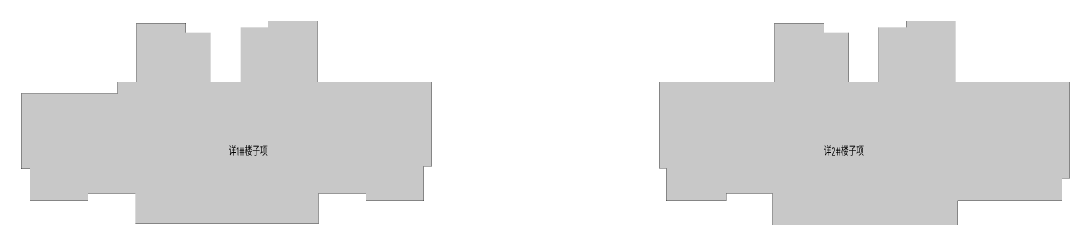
# Model space of a CAD drawing. Extents: x 923964 to 1204934, y 804567 to 1705037.
# Drawn here: x 923964 to 1023584, y 1685617 to 1705037 of the extents above; entities that cross this region are included whole.
import ezdxf
from ezdxf.enums import TextEntityAlignment as Align

# ---------------------------------------------------------------- set-up
doc = ezdxf.new("R2010")
doc.units = 0
doc.header["$LTSCALE"] = 500
doc.linetypes.add('DASH', pattern=[0.35, 0.25, -0.1])
doc.layers.add('S_PLAN_HACH', color=9, linetype='CONTINUOUS')
doc.styles.add('TH-STYLE3', font='tssdeng.shx', dxfattribs={"width": 0.7, "bigfont": 'tssdchn.shx'})

msp = doc.modelspace()

# ---------------------------------------------------------------- hatches: boundary and pattern name
at = {"layer": 'S_PLAN_HACH'}
h = msp.add_hatch(dxfattribs=at)
h.set_pattern_fill('CROSS', color=4, scale=50, style=0)
h.set_pattern_definition([(0, (-67853.25, 649372.46), (317.5, 317.5), [158.75, -476.25]), (90, (-67773.88, 649293.1), (-317.5, 317.5), [158.75, -476.25])])
h.paths.add_polyline_path([(952224, 1685727), (934824, 1685727), (934824, 1688627), (930324, 1688627), (930324, 1687927), (924824, 1687927), (924824, 1690962), (923974, 1690962), (923974, 1698127), (933124, 1698127), (933124, 1699227), (934924, 1699227), (934924, 1704827), (939624, 1704827), (939624, 1703927), (941974, 1703927), (941974, 1699227), (944824, 1699227), (944824, 1704427), (947424, 1704427), (947424, 1705027), (952124, 1705027), (952124, 1699227), (962974, 1699227), (962974, 1691227), (962224, 1691227), (962224, 1687927), (956724, 1687927), (956724, 1688627), (952224, 1688627)])
h = msp.add_hatch(dxfattribs=at)
h.set_pattern_fill('CROSS', color=4, scale=50, style=0)
h.set_pattern_definition([(0, (-20950.77, 683431.95), (317.5, 317.5), [158.75, -476.25]), (90, (-20871.4, 683352.57), (-317.5, 317.5), [158.75, -476.25])])
h.paths.add_polyline_path([(1012924, 1685627), (995324, 1685627), (995324, 1688627), (990924, 1688627), (990924, 1687927), (985224, 1687927), (985224, 1691027), (984574, 1691027), (984574, 1699227), (995524, 1699227), (995524, 1704827), (1000224, 1704827), (1000224, 1703927), (1002574, 1703927), (1002574, 1699227), (1005424, 1699227), (1005424, 1704427), (1008024, 1704427), (1008024, 1705027), (1012724, 1705027), (1012724, 1699227), (1023574, 1699227), (1023574, 1690077), (1022824, 1690077), (1022824, 1687927), (1012924, 1687927)])

# ---------------------------------------------------------------- linework, layer by layer
at = {"layer": 'S_PLAN_HACH', "color": 4, "linetype": 'DASH', "const_width": 20}
for points in [[(952224, 1685727), (934824, 1685727), (934824, 1688627), (930324, 1688627), (930324, 1687927), (924824, 1687927), (924824, 1690962), (923974, 1690962), (923974, 1698127), (933124, 1698127), (933124, 1699227), (934924, 1699227), (934924, 1704827), (939624, 1704827), (939624, 1703927), (941974, 1703927), (941974, 1699227), (944824, 1699227), (944824, 1704427), (947424, 1704427), (947424, 1705027), (952124, 1705027), (952124, 1699227), (962974, 1699227), (962974, 1691227), (962224, 1691227), (962224, 1687927), (956724, 1687927), (956724, 1688627), (952224, 1688627)], [(1012924, 1685627), (995324, 1685627), (995324, 1688627), (990924, 1688627), (990924, 1687927), (985224, 1687927), (985224, 1691027), (984574, 1691027), (984574, 1699227), (995524, 1699227), (995524, 1704827), (1000224, 1704827), (1000224, 1703927), (1002574, 1703927), (1002574, 1699227), (1005424, 1699227), (1005424, 1704427), (1008024, 1704427), (1008024, 1705027), (1012724, 1705027), (1012724, 1699227), (1023574, 1699227), (1023574, 1690077), (1022824, 1690077), (1022824, 1687927), (1012924, 1687927)]]:
    msp.add_lwpolyline(points, close=True, dxfattribs=at)

# ---------------------------------------------------------------- texts
at = {"layer": 'S_PLAN_HACH', "color": 4, "style": 'TH-STYLE3', "width": 0.7}
for s, p in [('详1#楼子项', (945535, 1692618)), ('详2#楼子项', (1002102, 1692618))]:
    msp.add_text(s, height=800, rotation=359.99998, dxfattribs=at).set_placement(p, align=Align.MIDDLE_CENTER)

doc.saveas('drawing.dxf')
